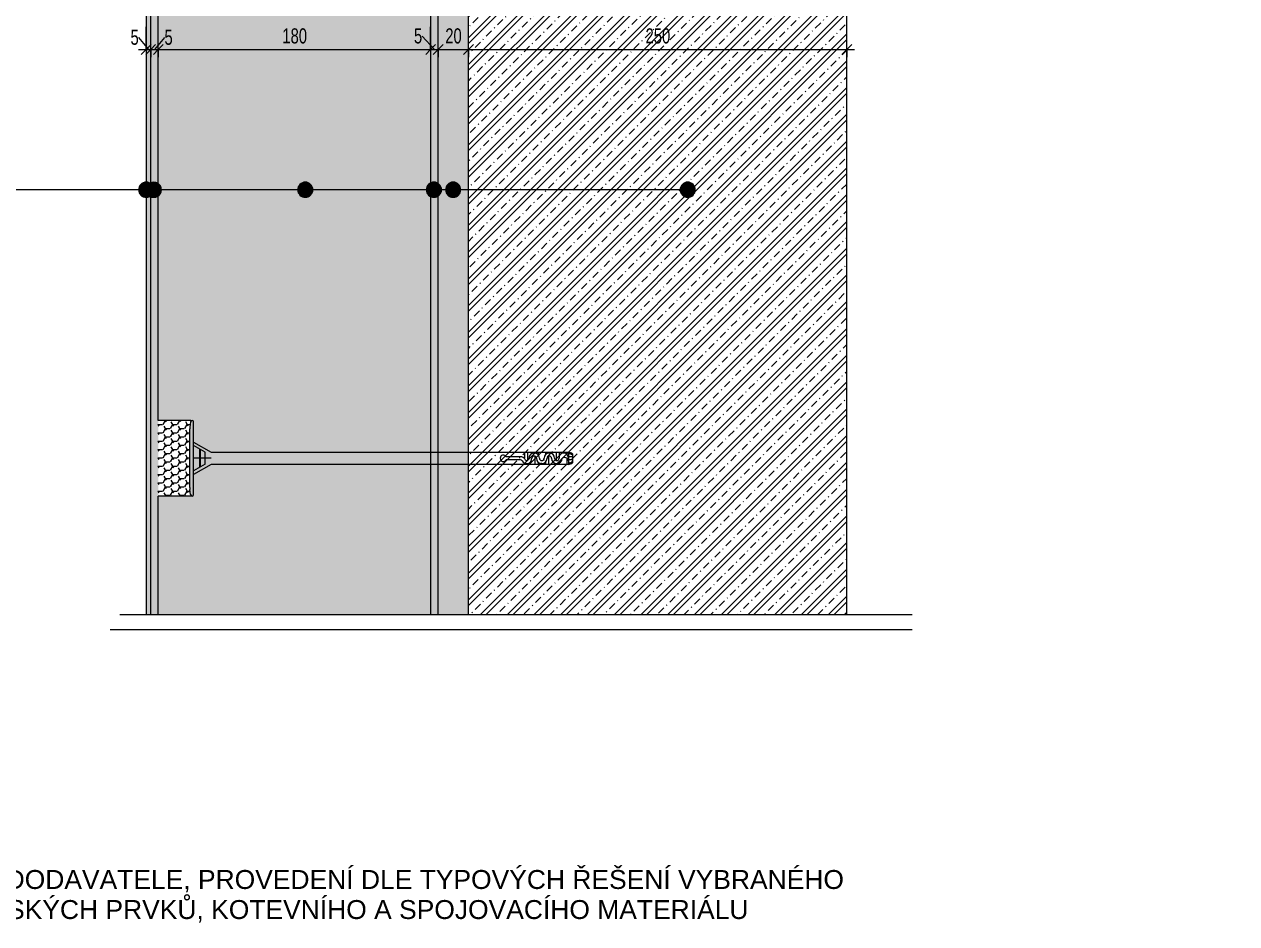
# Model space of a CAD drawing. Header units: millimetres. Extents: x 3755 to 11066, y 2401 to 4339.
# Drawn here: x 6723 to 7524, y 2613 to 3207 of the extents above; entities that cross this region are included whole.
import ezdxf

# ---------------------------------------------------------------- set-up
doc = ezdxf.new("R2010")
doc.units = ezdxf.units.MM
for name, color, linetype, lineweight in [('A-ANNO-DIMS', 211, 'Continuous', 9), ('A-ANNO-DIMS-5', 211, 'Continuous', 9), ('A-DETL', 90, 'Continuous', 18), ('A-DETL-GENF', 92, 'Continuous', 18), ('A-DETL-THIN', 151, 'Continuous', 18), ('G-ANNO-TEXT', 231, 'Continuous', 9)]:
    doc.layers.add(name, color=color, linetype=linetype, lineweight=lineweight)
doc.styles.add('Arial', font='arial.ttf', dxfattribs={"width": 0.7, "height": 10})
doc.styles.add('Arial_1', font='arial.ttf', dxfattribs={"height": 12.5})
doc.dimstyles.new('Vnitřní_-_průhledné', dxfattribs={"dimscale": 304.8, "dimtxt": 10.202594, "dimasz": 0.021325, "dimexe": 0.016404, "dimexo": 0.0625, "dimgap": 0.003281, "dimtad": 1, "dimdec": 0, "dimrnd": 5, "dimzin": 0, "dimdsep": 46, "dimtxsty": 'Arial', "dimblk1": 'OBLIQUE', "dimblk2": 'OBLIQUE', "dimsah": 1, "dimcen": 0.09, "dimdle": 0.016404, "dimazin": 0, "dimtfac": 1, "dimtdec": 4, "dimtix": 1, "dimtmove": 1, "dimatfit": 3, "dimfxl": 0.049213, "dimfxlon": 1, "dimtvp": 1, "dimtolj": 1, "dimtzin": 0, "dimarcsym": 2})
doc.dimstyles.new('Vnitřní_-_průhledné_1', dxfattribs={"dimscale": 304.8, "dimtxt": 10.202594, "dimasz": 0.021325, "dimexe": 0.016404, "dimexo": 0.0625, "dimgap": 0.003281, "dimtad": 1, "dimdec": 0, "dimrnd": 5, "dimzin": 0, "dimdsep": 46, "dimtxsty": 'Arial', "dimblk1": 'OBLIQUE', "dimblk2": 'OBLIQUE', "dimsah": 1, "dimcen": 0.09, "dimdle": 0.016404, "dimazin": 0, "dimtfac": 1, "dimtdec": 4, "dimtix": 1, "dimtmove": 0, "dimatfit": 3, "dimfxl": 0.049213, "dimfxlon": 1, "dimtvp": 1, "dimtolj": 1, "dimtzin": 0, "dimarcsym": 2})
pattern_1 = [(0, (0, 0), (5, 5), [0.5, -4.5]), (0, (2.5, 2.5), (5, 5), [0.5, -4.5])]
pattern_2 = [(0, (0, 0), (4.763, 2.75), [3.175, -6.35]), (120, (0, 0), (-4.7630699, 2.749879), [3.175, -6.35]), (60, (0, 0), (-0.0005699, 5.499013), [0, -6.35, 3.175, 0])]

# ---------------------------------------------------------------- blocks, each defined once
blk = doc.blocks.new('DIMBLOCK7-Okno _ Ostění _ Rozčiřovací')
at = {"layer": 'A-ANNO-DIMS-5'}
for p, q in [((6798.24, 3198.11), (6804.76, 3190.15)), ((6798.24, 3198.11), (6798.24, 3198.11)), ((6803.26, 3190.15), (6803.26, 3205.15)), ((6806.26, 3190.15), (6806.26, 3205.15)), ((6798.26, 3190.15), (6806.26, 3190.15)), ((6803.26, 3190.15), (6803.26, 3185.15)), ((6806.26, 3190.15), (6806.26, 3185.15))]:
    blk.add_line(p, q, dxfattribs=at)
at = {"layer": 'A-ANNO-DIMS-5', "lineweight": 18}
for p, q in [((6803.26, 3190.15), (6800.01, 3186.9)), ((6806.26, 3190.15), (6803.01, 3186.9)), ((6803.26, 3190.15), (6806.51, 3193.4)), ((6806.26, 3190.15), (6809.51, 3193.4))]:
    blk.add_line(p, q, dxfattribs=at)
at = {"layer": 'A-ANNO-DIMS-5', "color": 0, "insert": (6792.91, 3203.25), "char_height": 10, "width": 6.4041, "attachment_point": 1, "line_spacing_factor": 0.941778, "style": 'Arial'}
blk.add_mtext('\\fArial|b0|i0|c238|p34|;\\W.7;5', dxfattribs=at)
blk = doc.blocks.new('_Oblique')
at = {"color": 0, "linetype": 'ByBlock', "lineweight": -2}
blk.add_line((-0.5, -0.5), (0.5, 0.5), dxfattribs=at)
blk = doc.blocks.new('DIMBLOCK8-Okno _ Ostění _ Rozčiřovací')
at = {"layer": 'A-ANNO-DIMS-5'}
for p, q in [((6806.26, 3190.15), (6806.26, 3205.15)), ((6815.35, 3198.11), (6808.76, 3190.15)), ((6811.26, 3190.15), (6811.26, 3205.15)), ((6815.35, 3198.11), (6815.35, 3198.11)), ((6806.26, 3190.15), (6811.26, 3190.15)), ((6806.26, 3190.15), (6806.26, 3185.15)), ((6811.26, 3190.15), (6811.26, 3185.15))]:
    blk.add_line(p, q, dxfattribs=at)
at = {"layer": 'A-ANNO-DIMS-5', "lineweight": 18}
for p, q in [((6806.26, 3190.15), (6803.01, 3186.9)), ((6806.26, 3190.15), (6809.51, 3193.4)), ((6811.26, 3190.15), (6808.01, 3186.9)), ((6811.26, 3190.15), (6814.51, 3193.4))]:
    blk.add_line(p, q, dxfattribs=at)
at = {"layer": 'A-ANNO-DIMS-5', "color": 0, "insert": (6815.35, 3203.25), "char_height": 10, "width": 6.4041, "attachment_point": 1, "line_spacing_factor": 0.941778, "style": 'Arial'}
blk.add_mtext('\\fArial|b0|i0|c238|p34|;\\W.7;5', dxfattribs=at)
blk = doc.blocks.new('DIMBLOCK9-Okno _ Ostění _ Rozčiřovací')
at = {"layer": 'A-ANNO-DIMS-5'}
for p, q in [((6811.26, 3190.15), (6811.26, 3205.15)), ((6991.26, 3190.15), (6991.26, 3205.15)), ((6811.26, 3190.15), (6991.26, 3190.15)), ((6811.26, 3190.15), (6811.26, 3185.15)), ((6991.26, 3190.15), (6991.26, 3185.15))]:
    blk.add_line(p, q, dxfattribs=at)
at = {"layer": 'A-ANNO-DIMS-5', "lineweight": 18}
for p, q in [((6811.26, 3190.15), (6808.01, 3186.9)), ((6811.26, 3190.15), (6814.51, 3193.4)), ((6991.26, 3190.15), (6988.01, 3186.9)), ((6991.26, 3190.15), (6994.51, 3193.4))]:
    blk.add_line(p, q, dxfattribs=at)
at = {"layer": 'A-ANNO-DIMS-5', "color": 0, "insert": (6893.26, 3204.13), "char_height": 10, "width": 19.2123, "attachment_point": 1, "line_spacing_factor": 0.941778, "style": 'Arial'}
blk.add_mtext('180', dxfattribs=at)
blk = doc.blocks.new('DIMBLOCK10-Okno _ Ostění _ Rozčiřovací')
at = {"layer": 'A-ANNO-DIMS-5'}
for p, q in [((6985.57, 3198.99), (6993.76, 3190.15)), ((6985.57, 3198.99), (6985.57, 3198.99)), ((6991.26, 3190.15), (6991.26, 3205.15)), ((6996.26, 3190.15), (6996.26, 3205.15)), ((6991.26, 3190.15), (6996.26, 3190.15)), ((6991.26, 3190.15), (6991.26, 3185.15)), ((6996.26, 3190.15), (6996.26, 3185.15))]:
    blk.add_line(p, q, dxfattribs=at)
at = {"layer": 'A-ANNO-DIMS-5', "lineweight": 18}
for p, q in [((6991.26, 3190.15), (6988.01, 3186.9)), ((6991.26, 3190.15), (6994.51, 3193.4)), ((6996.26, 3190.15), (6993.01, 3186.9)), ((6996.26, 3190.15), (6999.51, 3193.4))]:
    blk.add_line(p, q, dxfattribs=at)
at = {"layer": 'A-ANNO-DIMS-5', "color": 0, "insert": (6980.23, 3204.13), "char_height": 10, "width": 6.4041, "attachment_point": 1, "line_spacing_factor": 0.941778, "style": 'Arial'}
blk.add_mtext('\\fArial|b0|i0|c238|p34|;\\W.7;5', dxfattribs=at)
blk = doc.blocks.new('DIMBLOCK11-Okno _ Ostění _ Rozčiřovací')
at = {"layer": 'A-ANNO-DIMS-5'}
for p, q in [((6996.26, 3190.15), (6996.26, 3205.15)), ((7016.26, 3190.15), (7016.26, 3205.15)), ((6996.26, 3190.15), (7016.26, 3190.15)), ((6996.26, 3190.15), (6996.26, 3185.15)), ((7016.26, 3190.15), (7016.26, 3185.15))]:
    blk.add_line(p, q, dxfattribs=at)
at = {"layer": 'A-ANNO-DIMS-5', "lineweight": 18}
for p, q in [((6996.26, 3190.15), (6993.01, 3186.9)), ((6996.26, 3190.15), (6999.51, 3193.4)), ((7016.26, 3190.15), (7013.01, 3186.9)), ((7016.26, 3190.15), (7019.51, 3193.4))]:
    blk.add_line(p, q, dxfattribs=at)
at = {"layer": 'A-ANNO-DIMS-5', "color": 0, "insert": (7000.92, 3204.13), "char_height": 10, "width": 12.8082, "attachment_point": 1, "line_spacing_factor": 0.941778, "style": 'Arial'}
blk.add_mtext('20', dxfattribs=at)
blk = doc.blocks.new('DIMBLOCK12-Okno _ Ostění _ Rozčiřovací')
at = {"layer": 'A-ANNO-DIMS-5'}
for p, q in [((7016.26, 3190.15), (7016.26, 3205.15)), ((7266.26, 3190.15), (7266.26, 3205.15)), ((7016.26, 3190.15), (7271.26, 3190.15)), ((7016.26, 3190.15), (7016.26, 3185.15)), ((7266.26, 3190.15), (7266.26, 3185.15))]:
    blk.add_line(p, q, dxfattribs=at)
at = {"layer": 'A-ANNO-DIMS-5', "lineweight": 18}
for p, q in [((7016.26, 3190.15), (7013.01, 3186.9)), ((7016.26, 3190.15), (7019.51, 3193.4)), ((7266.26, 3190.15), (7263.01, 3186.9)), ((7266.26, 3190.15), (7269.51, 3193.4))]:
    blk.add_line(p, q, dxfattribs=at)
at = {"layer": 'A-ANNO-DIMS-5', "color": 0, "insert": (7133.26, 3204.13), "char_height": 10, "width": 19.2123, "attachment_point": 1, "line_spacing_factor": 0.941778, "style": 'Arial'}
blk.add_mtext('250', dxfattribs=at)

msp = doc.modelspace()

# ---------------------------------------------------------------- hatches: boundary and pattern name
at = {"layer": 'A-DETL-GENF'}
h = msp.add_hatch(dxfattribs=at)
h.set_pattern_fill('FP_4', color=1, style=0, pattern_type=2)
h.set_pattern_definition(pattern_2)
h.paths.add_polyline_path([(6991.26, 2816.99), (6991.26, 3093.05), (6990.92, 3093.19), (6989.89, 3093.98), (6989.09, 3095.02), (6988.59, 3096.23), (6988.42, 3097.52), (6988.59, 3098.81), (6989.09, 3100.02), (6989.89, 3101.06), (6990.92, 3101.85), (6991.26, 3101.99), (6991.26, 3392.2), (6811.26, 3385.19), (6811.26, 3320.1), (6832.14, 3320.1), (6832.14, 3270.1), (6811.26, 3270.1), (6811.26, 3101.59), (6811.96, 3101.06), (6812.75, 3100.02), (6813.25, 3098.81), (6813.42, 3097.52), (6813.25, 3096.23), (6812.75, 3095.02), (6811.96, 3093.98), (6811.26, 3093.45), (6811.26, 2945.2), (6832.14, 2945.2), (6832.14, 2895.2), (6811.26, 2895.2), (6811.26, 2816.99), (6832.14, 2816.99)])
h.paths.add_polyline_path([(6908.42, 3092.52), (6907.13, 3092.69), (6905.92, 3093.19), (6904.89, 3093.98), (6904.09, 3095.02), (6903.59, 3096.23), (6903.42, 3097.52), (6903.59, 3098.81), (6904.09, 3100.02), (6904.89, 3101.06), (6905.92, 3101.85), (6907.13, 3102.35), (6908.42, 3102.52), (6909.72, 3102.35), (6910.92, 3101.85), (6911.96, 3101.06), (6912.75, 3100.02), (6913.25, 3098.81), (6913.42, 3097.52), (6913.25, 3096.23), (6912.75, 3095.02), (6911.96, 3093.98), (6910.92, 3093.19), (6909.72, 3092.69)])
h = msp.add_hatch(dxfattribs=at)
h.set_pattern_fill('FP_2', color=1, style=0, pattern_type=2)
h.set_pattern_definition(pattern_1)
h.paths.add_polyline_path([(6803.26, 2816.99), (6806.26, 2816.99), (6806.26, 3093.05), (6805.79, 3093.19), (6804.59, 3092.69), (6803.26, 3092.52), (6803.26, 2971.71)])
h.paths.add_polyline_path([(6805.86, 3101.8), (6805.92, 3101.85), (6806.26, 3101.99), (6806.26, 3385.19), (6803.26, 3385.19), (6803.29, 3102.52), (6804.59, 3102.35), (6805.84, 3101.82)])
h = msp.add_hatch(dxfattribs=at)
h.set_pattern_fill('FP_2', color=1, style=0, pattern_type=2)
h.set_pattern_definition(pattern_1)
h.paths.add_polyline_path([(6806.26, 2816.99), (6811.26, 2816.99), (6811.26, 3093.45), (6810.92, 3093.19), (6809.72, 3092.69), (6808.29, 3092.54), (6807.13, 3092.69), (6806.26, 3093.05), (6806.26, 2895.2)])
h.paths.add_polyline_path([(6811.26, 3101.59), (6811.26, 3385.19), (6806.26, 3385.19), (6806.26, 3101.99), (6807.13, 3102.35), (6808.42, 3102.52), (6809.72, 3102.35), (6810.92, 3101.85)])
h = msp.add_hatch(dxfattribs=at)
h.set_pattern_fill('FP_2', color=1, style=0, pattern_type=2)
h.set_pattern_definition(pattern_1)
h.paths.add_polyline_path([(6991.26, 2816.99), (6996.26, 2816.99), (6996.26, 3093.45), (6995.92, 3093.19), (6994.72, 3092.69), (6993.42, 3092.52), (6992.13, 3092.69), (6991.26, 3093.05), (6991.26, 2971.71)])
h.paths.add_polyline_path([(6996.26, 3101.59), (6996.26, 3380.19), (6991.26, 3380.19), (6991.26, 3101.99), (6992.13, 3102.35), (6993.42, 3102.52), (6994.72, 3102.35), (6995.92, 3101.85)])
h = msp.add_hatch(dxfattribs=at)
h.set_pattern_fill('FP_2', color=1, style=0, pattern_type=2)
h.set_pattern_definition(pattern_1)
h.paths.add_polyline_path([(6996.26, 2816.99), (7016.26, 2816.99), (7016.26, 3380.19), (6996.26, 3380.19), (6996.26, 3101.59), (6996.96, 3101.06), (6997.75, 3100.02), (6998.25, 3098.81), (6998.42, 3097.52), (6998.25, 3096.23), (6997.75, 3095.02), (6996.96, 3093.98), (6996.26, 3093.45), (6996.26, 2971.71)])
h.paths.add_polyline_path([(7006.13, 3092.52), (7004.84, 3092.69), (7003.63, 3093.19), (7002.6, 3093.98), (7001.8, 3095.02), (7001.3, 3096.23), (7001.13, 3097.52), (7001.3, 3098.81), (7001.8, 3100.02), (7002.6, 3101.06), (7003.63, 3101.85), (7004.84, 3102.35), (7006.13, 3102.52), (7007.43, 3102.35), (7008.63, 3101.85), (7009.67, 3101.06), (7010.46, 3100.02), (7010.96, 3098.81), (7011.13, 3097.52), (7010.96, 3096.23), (7010.46, 3095.02), (7009.67, 3093.98), (7008.63, 3093.19), (7007.43, 3092.69)])
h = msp.add_hatch(dxfattribs=at)
h.set_pattern_fill('FP_1', style=0, pattern_type=2)
h.set_pattern_definition([(45, (0, 0), (-8.838835, 8.838835), []), (45, (3.75, 0), (-8.838835, 8.838835), []), (45, (10.7, 0), (-8.838835, 8.838835), [5, -2.5, 0.5, -2.5])])
h.paths.add_polyline_path([(7016.26, 2816.99), (7266.26, 2816.99), (7266.26, 3380.19), (7016.26, 3380.19), (7016.26, 2971.71)])
h.paths.add_polyline_path([(7161.13, 3092.52), (7159.84, 3092.69), (7158.63, 3093.19), (7157.6, 3093.98), (7156.8, 3095.02), (7156.3, 3096.23), (7156.13, 3097.52), (7156.3, 3098.81), (7156.8, 3100.02), (7157.6, 3101.06), (7158.63, 3101.85), (7159.84, 3102.35), (7161.13, 3102.52), (7162.43, 3102.35), (7163.63, 3101.85), (7164.67, 3101.06), (7165.46, 3100.02), (7165.96, 3098.81), (7166.13, 3097.52), (7165.96, 3096.23), (7165.46, 3095.02), (7164.67, 3093.98), (7163.63, 3093.19), (7162.43, 3092.69)])
for points in [[(6803.29, 3092.52), (6804.59, 3092.69), (6805.79, 3093.19), (6806.83, 3093.98), (6807.62, 3095.02), (6808.12, 3096.23), (6808.29, 3097.52), (6808.12, 3098.81), (6807.62, 3100.02), (6806.83, 3101.06), (6805.79, 3101.85), (6804.59, 3102.35), (6803.29, 3102.52), (6802, 3102.35), (6800.79, 3101.85), (6799.76, 3101.06), (6798.96, 3100.02), (6798.46, 3098.81), (6798.29, 3097.52), (6798.46, 3096.23), (6798.96, 3095.02), (6799.76, 3093.98), (6800.79, 3093.19), (6802, 3092.69)], [(6808.42, 3092.52), (6809.72, 3092.69), (6810.92, 3093.19), (6811.96, 3093.98), (6812.75, 3095.02), (6813.25, 3096.23), (6813.42, 3097.52), (6813.25, 3098.81), (6812.75, 3100.02), (6811.96, 3101.06), (6810.92, 3101.85), (6809.72, 3102.35), (6808.29, 3102.5), (6807.13, 3102.35), (6805.86, 3101.8), (6806.88, 3100.98), (6807.62, 3100.02), (6808.12, 3098.81), (6808.29, 3097.52), (6808.12, 3096.23), (6807.62, 3095.02), (6806.83, 3093.98), (6805.88, 3093.22), (6805.92, 3093.19), (6807.13, 3092.69), (6808.29, 3092.54)], [(6908.42, 3092.52), (6909.72, 3092.69), (6910.92, 3093.19), (6911.96, 3093.98), (6912.75, 3095.02), (6913.25, 3096.23), (6913.42, 3097.52), (6913.25, 3098.81), (6912.75, 3100.02), (6911.96, 3101.06), (6910.92, 3101.85), (6909.72, 3102.35), (6908.42, 3102.52), (6907.13, 3102.35), (6905.92, 3101.85), (6904.89, 3101.06), (6904.09, 3100.02), (6903.59, 3098.81), (6903.42, 3097.52), (6903.59, 3096.23), (6904.09, 3095.02), (6904.89, 3093.98), (6905.92, 3093.19), (6907.13, 3092.69)], [(6993.42, 3092.52), (6994.72, 3092.69), (6995.92, 3093.19), (6996.96, 3093.98), (6997.75, 3095.02), (6998.25, 3096.23), (6998.42, 3097.52), (6998.25, 3098.81), (6997.75, 3100.02), (6996.96, 3101.06), (6995.92, 3101.85), (6994.72, 3102.35), (6993.42, 3102.52), (6992.13, 3102.35), (6990.92, 3101.85), (6989.89, 3101.06), (6989.09, 3100.02), (6988.59, 3098.81), (6988.42, 3097.52), (6988.59, 3096.23), (6989.09, 3095.02), (6989.89, 3093.98), (6990.92, 3093.19), (6992.13, 3092.69)], [(7006.13, 3092.52), (7007.43, 3092.69), (7008.63, 3093.19), (7009.67, 3093.98), (7010.46, 3095.02), (7010.96, 3096.23), (7011.13, 3097.52), (7010.96, 3098.81), (7010.46, 3100.02), (7009.67, 3101.06), (7008.63, 3101.85), (7007.43, 3102.35), (7006.13, 3102.52), (7004.84, 3102.35), (7003.63, 3101.85), (7002.6, 3101.06), (7001.8, 3100.02), (7001.3, 3098.81), (7001.13, 3097.52), (7001.3, 3096.23), (7001.8, 3095.02), (7002.6, 3093.98), (7003.63, 3093.19), (7004.84, 3092.69)], [(7161.13, 3092.52), (7162.43, 3092.69), (7163.63, 3093.19), (7164.67, 3093.98), (7165.46, 3095.02), (7165.96, 3096.23), (7166.13, 3097.52), (7165.96, 3098.81), (7165.46, 3100.02), (7164.67, 3101.06), (7163.63, 3101.85), (7162.43, 3102.35), (7161.13, 3102.52), (7159.84, 3102.35), (7158.63, 3101.85), (7157.6, 3101.06), (7156.8, 3100.02), (7156.3, 3098.81), (7156.13, 3097.52), (7156.3, 3096.23), (7156.8, 3095.02), (7157.6, 3093.98), (7158.63, 3093.19), (7159.84, 3092.69)]]:
    msp.add_hatch(color=7, dxfattribs=at).paths.add_polyline_path(points)
h = msp.add_hatch(dxfattribs=at)
h.set_pattern_fill('FP_4', color=1, style=0, pattern_type=2)
h.set_pattern_definition(pattern_2)
h.paths.add_polyline_path([(6811.26, 2945.2), (6811.26, 2895.2), (6832.14, 2895.2), (6832.14, 2945.2)])

# ---------------------------------------------------------------- linework, layer by layer
at = {"layer": 'A-DETL'}
for p, q in [((6803.26, 3385.19), (6803.26, 3102.52)), ((6806.26, 3101.99), (6806.26, 3385.19)), ((6991.26, 3380.19), (6991.26, 3101.99)), ((6996.26, 3101.59), (6996.26, 3380.19)), ((7016.26, 2816.99), (7016.26, 3380.19)), ((6811.26, 3101.59), (6811.26, 3270.1)), ((6806.26, 2816.99), (6806.26, 3093.05)), ((6811.26, 2945.2), (6811.26, 3093.45)), ((6991.26, 3093.05), (6991.26, 2816.99)), ((6996.26, 2816.99), (6996.26, 3093.45)), ((6803.26, 3092.52), (6803.26, 2816.99)), ((6832.76, 2945.2), (6811.26, 2945.2)), ((6832.64, 2944.2), (6832.21, 2940.81)), ((6834.64, 2896.2), (6834.64, 2944.2)), ((6832.14, 2900.82), (6832.14, 2939.57)), ((6834.64, 2930.84), (6846.14, 2924.2)), ((6842.14, 2924.2), (6834.64, 2928.53)), ((6838.51, 2926.29), (6838.51, 2914.1)), ((6839.01, 2926), (6839.01, 2914.39)), ((6846.14, 2920.2), (6834.64, 2920.2)), ((6842.14, 2916.2), (6842.14, 2924.2)), ((6846.14, 2924.2), (7082.45, 2924.2)), ((7050.59, 2921.16), (7041.21, 2921.16)), ((7050.74, 2919.17), (7041.21, 2919.17)), ((7053.21, 2924.2), (7053.21, 2920.01)), ((7053.21, 2917.09), (7053.21, 2916.16)), ((7055.21, 2924.2), (7055.21, 2918.76)), ((7060.21, 2921.56), (7060.21, 2916.16)), ((7062.21, 2924.2), (7062.21, 2922.56)), ((7062.21, 2917.67), (7062.21, 2916.16)), ((7067.21, 2924.2), (7067.21, 2922.66)), ((7067.21, 2917.77), (7067.21, 2916.16)), ((7069.21, 2921.6), (7069.21, 2916.16)), ((7074.21, 2924.2), (7074.21, 2918.73)), ((7076.21, 2924.2), (7076.21, 2921.4)), ((7076.21, 2917.03), (7076.21, 2916.16)), ((7081.21, 2924.2), (7081.21, 2922.91)), ((7081.21, 2920.24), (7081.21, 2916.16)), ((7084.95, 2921.16), (7082.17, 2921.16)), ((7082.45, 2924.2), (7082.45, 2916.16)), ((7082.45, 2918.4), (7082.45, 2921.84)), ((7082.45, 2921.84), (7082.45, 2918.4)), ((7084.95, 2919.16), (7082.45, 2919.16)), ((7084.95, 2923.16), (7084.95, 2917.16)), ((6842.14, 2916.2), (6834.64, 2911.87)), ((6846.14, 2916.16), (6834.64, 2909.56)), ((7082.45, 2916.16), (6846.14, 2916.16)), ((6811.26, 2816.99), (6811.26, 2895.2)), ((6832.76, 2895.2), (6811.26, 2895.2)), ((6832.64, 2896.2), (6832.21, 2899.58)), ((6803.26, 2816.99), (6806.26, 2816.99)), ((6806.26, 2816.99), (6811.26, 2816.99)), ((6811.26, 2816.99), (6991.26, 2816.99)), ((6991.26, 2816.99), (6996.26, 2816.99)), ((6996.26, 2816.99), (7016.26, 2816.99))]:
    msp.add_line(p, q, dxfattribs=at)
for centre, radius, start, end in [((6842.14, 2939.57), 10, 172.87498, 180), ((6833.64, 2944.2), 1, 0, 180), ((7039.35, 2920.16), 2.12, 28.08312, 331.91688), ((7050.82, 2918.14), 3.03, 25.14722, 94.46745), ((7050.82, 2918.14), 1.03, 25.14722, 94.46745), ((7054.79, 2920.08), 3.38, 206.35902, 1.74611), ((7054.79, 2920.08), 1.38, 208.14932, 2.71411), ((7059.67, 2920.16), 3.5, 0, 180.36755), ((7059.67, 2920.16), 3.5, 0, 180.36755), ((7059.67, 2920.16), 3.5, 0, 180.36755), ((7059.67, 2920.16), 1.5, 0, 179.44114), ((7064.67, 2920.16), 3.5, 180, 0), ((7064.67, 2920.16), 1.5, 180, 0), ((7069.67, 2920.16), 3.5, 0, 180), ((7069.67, 2920.16), 1.5, 0, 180), ((7074.67, 2920.16), 3.5, 180, 0), ((7074.67, 2920.16), 1.5, 180, 0), ((7079.17, 2920.66), 3.04, 9.50186, 189.41044), ((7079.76, 2917.57), 3.04, 27.80146, 121.50954), ((7082.03, 2919.5), 4.68, 51.49117, 84.90523), ((7082.8, 2920.42), 2.76, 39.04474, 97.35287), ((7082.8, 2919.91), 2.76, 262.64713, 320.95526), ((7082.03, 2920.83), 4.68, 275.09494, 308.50883), ((6842.14, 2900.82), 10, 180, 187.12502), ((6833.64, 2896.2), 1, 180, 0)]:
    msp.add_arc(centre, radius, start, end, dxfattribs=at)
at = {"layer": 'A-DETL-THIN'}
for p, q in [((7266.26, 2816.99), (7266.26, 3380.19)), ((6798.29, 3097.52), (6149.46, 3097.52)), ((6903.42, 3097.52), (6813.42, 3097.52)), ((6988.42, 3097.52), (6913.42, 3097.52)), ((7001.13, 3097.52), (6998.42, 3097.52)), ((7161.26, 3097.52), (7011.13, 3097.52)), ((6779.36, 2816.99), (7309.36, 2816.99)), ((7016.26, 2816.99), (7266.26, 2816.99)), ((6779.36, 2806.99), (7309.36, 2806.99))]:
    msp.add_line(p, q, dxfattribs=at)
for centre, start, end in [((6803.29, 3097.52), 0, 180), ((6808.42, 3097.52), 0, 120.9258), ((6908.42, 3097.52), 0, 180), ((6993.42, 3097.52), 0, 180), ((7006.13, 3097.52), 0, 180), ((7161.13, 3097.52), 0, 180), ((6803.29, 3097.52), 180, 0), ((6808.42, 3097.52), 239.0742, 0), ((6908.42, 3097.52), 180, 0), ((6993.42, 3097.52), 180, 0), ((7006.13, 3097.52), 180, 0), ((7161.13, 3097.52), 180, 0)]:
    msp.add_arc(centre, 5, start, end, dxfattribs=at)

# ---------------------------------------------------------------- texts
at = {"layer": 'G-ANNO-TEXT', "color": 7, "char_height": 12.5, "attachment_point": 1, "style": 'Arial_1', "bg_fill": 3, "box_fill_scale": 1.25, "bg_fill_color": 256, "bg_fill_true_color": 13158600, "bg_fill_transparency": 0}
for s, insert, width in [('ř. webertherm CS + ', (6556.86, 2904.44), 189.1982), ('- FASÁDA JE UCELENÝ SYSTÉM DODÁVANÝ JAKO CELEK SE ZÁRUKOU OD DODAVATELE, PROVEDENÍ DLE TYPOVÝCH ŘEŠENÍ VYBRANÉHO ', (6071, 2648.25), 1449.8518)]:
    msp.add_mtext(s, dxfattribs=dict(at, insert=insert, width=width))

# ---------------------------------------------------------------- dimensions: what is measured, and where the dimension line sits
at = {"layer": 'A-ANNO-DIMS'}
for base, p1, p2, override, picture, middle in [((6806.26, 3190.15), (6803.26, 3205.15), (6806.26, 3205.15), {"dimpost": '<>', "dimfxl": 3}, 'DIMBLOCK7-Okno _ Ostění _ Rozčiřovací', (6796.11, 3196.58)), ((6811.26, 3190.15), (6806.26, 3205.15), (6811.26, 3205.15), {"dimpost": '<>', "dimfxl": 5}, 'DIMBLOCK8-Okno _ Ostění _ Rozčiřovací', (6818.55, 3196.58)), ((6996.26, 3190.15), (6991.26, 3205.15), (6996.26, 3205.15), {"dimpost": '<>', "dimfxl": 5}, 'DIMBLOCK10-Okno _ Ostění _ Rozčiřovací', (6983.43, 3197.46))]:
    dim = msp.add_linear_dim(base=base, p1=p1, p2=p2, dimstyle='Vnitřní_-_průhledné', override=override, dxfattribs=at)
    dim.commit()
    dim.dimension.update_dxf_attribs({"geometry": picture, "text_midpoint": middle, "dimtype": 160})
for base, p1, p2, override, picture, middle in [((6991.26, 3190.15), (6811.26, 3205.15), (6991.26, 3205.15), {"dimpost": '<>', "dimfxl": 180}, 'DIMBLOCK9-Okno _ Ostění _ Rozčiřovací', (6901.26, 3196.25)), ((7016.26, 3190.15), (6996.26, 3205.15), (7016.26, 3205.15), {"dimpost": '<>', "dimfxl": 20}, 'DIMBLOCK11-Okno _ Ostění _ Rozčiřovací', (7006.26, 3196.25)), ((7266.26, 3190.15), (7016.26, 3205.15), (7266.26, 3205.15), {"dimpost": '<>', "dimfxl": 250}, 'DIMBLOCK12-Okno _ Ostění _ Rozčiřovací', (7141.26, 3196.25))]:
    dim = msp.add_linear_dim(base=base, p1=p1, p2=p2, dimstyle='Vnitřní_-_průhledné_1', override=override, dxfattribs=at)
    dim.commit()
    dim.dimension.update_dxf_attribs({"geometry": picture, "text_midpoint": middle})

# ---------------------------------------------------------------- next in the draw order: texts
at = {"layer": 'G-ANNO-TEXT', "color": 7, "char_height": 12.5, "attachment_point": 1, "style": 'Arial_1', "bg_fill": 3, "box_fill_scale": 1.25, "bg_fill_color": 256, "bg_fill_true_color": 13158600, "bg_fill_transparency": 0}
for s, insert, width in [('řik cementovou maltou a jádrovou omítkou ', (6378.59, 2825.07), 404.0505), ('SYSTÉMU, DODÁVKA KOMPLETIZOVANÁ VČETNĚ SOUVISEJÍCÍCH KLEMPÍŘSKÝCH PRVKŮ, KOTEVNÍHO A SPOJOVACÍHO MATERIÁLU', (6071, 2628.4), 1367.6789)]:
    msp.add_mtext(s, dxfattribs=dict(at, insert=insert, width=width))

doc.saveas('drawing.dxf')
